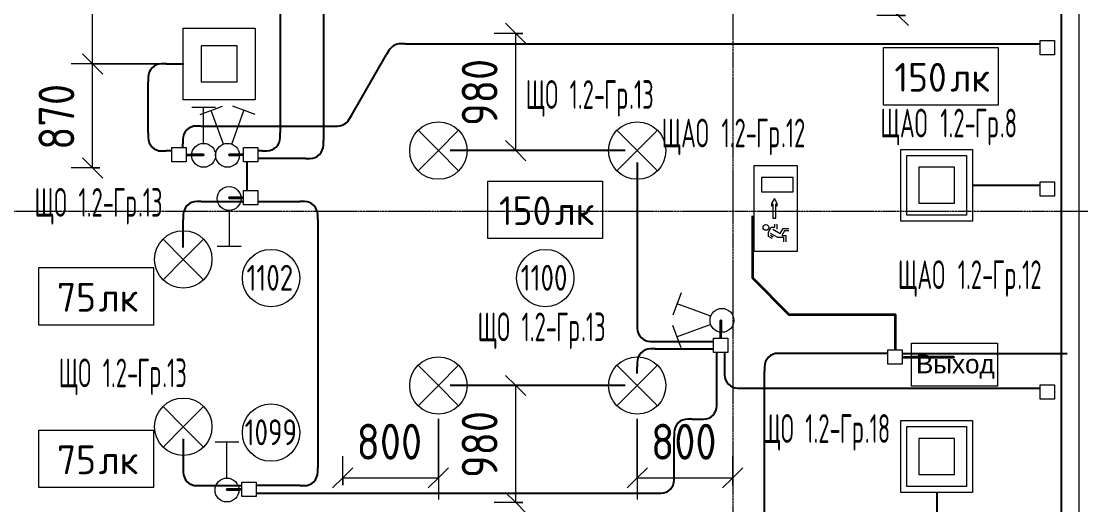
# Model space of a CAD drawing. Header units: millimetres. Extents: x -4730 to 98194, y -4296 to 93388.
# Drawn here: x 39043 to 47914, y 76047 to 80092 of the extents above; entities that cross this region are included whole.
import ezdxf

# ---------------------------------------------------------------- set-up
doc = ezdxf.new("R2010")
doc.units = ezdxf.units.MM
doc.linetypes.add('Линия сетки', pattern=[22.225, 12.7, -3.175, 3.175, -3.175])
for name, color, linetype, lineweight, true_color in [('Кабельные лотки', 5, 'Continuous', 25, 0x0000ff), ('Короба', 7, 'Continuous', 25, 0x008000), ('Соединительные детали коробов', 7, 'Continuous', 25, 0x008000), ('Типовые аннотации', 5, 'Continuous', 18, 0x0000ff)]:
    doc.layers.add(name, color=color, linetype=linetype, lineweight=lineweight, true_color=true_color)
for name, color, linetype, lineweight in [('Марки помещений', 7, 'Continuous', 9), ('Марки силовых электроприборов', 7, 'Continuous', 9), ('Осевая линия', 7, 'Continuous', 18), ('Оси', 7, 'Continuous', 9), ('Провода', 7, 'Continuous', 35), ('Размеры', 7, 'Continuous', 9), ('Размеры-120', 7, 'Continuous', 9)]:
    doc.layers.add(name, color=color, linetype=linetype, lineweight=lineweight)
doc.styles.add('Arial', font='arial.ttf', dxfattribs={"height": 156})
doc.styles.add('GOST Common', font='GOST_Common.ttf', dxfattribs={"width": 0.6, "height": 240})
doc.styles.add('GOST Common_1', font='GOST_Common.ttf', dxfattribs={"width": 0.9, "height": 300})
doc.styles.add('GOST Common_2', font='GOST_Common.ttf', dxfattribs={"height": 240})
doc.styles.add('GOST Common_3', font='GOST_Common.ttf', dxfattribs={"width": 0.8, "height": 216})
doc.dimstyles.new('ADSK_Проверочный', dxfattribs={"dimscale": 304.8, "dimtxt": 301.714499, "dimasz": 0.556693, "dimexe": 0.590551, "dimexo": 0.590551, "dimgap": 0.19685, "dimtad": 1, "dimdec": 3, "dimrnd": 0.001, "dimdsep": 46, "dimtxsty": 'GOST Common_1', "dimblk1": 'OBLIQUE', "dimblk2": 'OBLIQUE', "dimsah": 1, "dimcen": 0.09, "dimazin": 0, "dimtfac": 1, "dimtdec": 4, "dimtix": 1, "dimtmove": 0, "dimatfit": 3, "dimfxl": 1, "dimtvp": 1, "dimtolj": 1, "dimtzin": 0, "dimarcsym": 2})

# ---------------------------------------------------------------- blocks, each defined once
blk = doc.blocks.new('M_Короб_ отвод - Плоский торец - ПВХ - Стандартная-2386742-1-й этаж')
at = {"layer": 'Соединительные детали коробов'}
for p, q in [((0, 111.95), (0, 150.05)), ((-150.05, 0), (-111.95, 0))]:
    blk.add_line(p, q, dxfattribs=at)
blk.add_arc((-111.95, 111.95), 111.95, 270, 0, dxfattribs=at)
blk = doc.blocks.new('M_Короб_ отвод - Плоский торец - ПВХ - Стандартная-2628721-1-й этаж')
at = {"layer": 'Соединительные детали коробов'}
for p, q in [((32.3, 56), (51.4, 89)), ((-102.7, 0), (-64.6, 0))]:
    blk.add_line(p, q, dxfattribs=at)
blk.add_arc((-64.6, 111.9), 111.9, 270, 330, dxfattribs=at)
blk = doc.blocks.new('ADSK_Марка_Помещение_1_ГОСТ21-501-2011 - Номер-85995-1-й этаж')
at = {"layer": 'Марки помещений'}
blk.add_circle((0, 0), 2, dxfattribs=at)
blk = doc.blocks.new('DIMBLOCK215-1-й этаж')
at = {"layer": 'Размеры-120'}
for p, q in [((39639.8, 81485), (39555, 81569.8)), ((39494.8, 81485), (39819.8, 81485)), ((39639.8, 81485), (39494.8, 81485)), ((39639.8, 79735), (39639.8, 81485)), ((39639.8, 81485), (39724.7, 81400.2)), ((39639.8, 79735), (39555, 79819.8)), ((40224.8, 79735), (39459.8, 79735)), ((39639.8, 79735), (39724.7, 79650.2)), ((39639.8, 79735), (40224.8, 79735))]:
    blk.add_line(p, q, dxfattribs=at)
at = {"layer": 'Размеры-120', "color": 0, "insert": (39187.8, 80259.7), "char_height": 300, "width": 840.71, "attachment_point": 1, "rotation": 90, "line_spacing_factor": 1.022761, "style": 'GOST Common_1'}
blk.add_mtext('1750', dxfattribs=at)
blk = doc.blocks.new('_Oblique')
at = {"color": 0, "linetype": 'ByBlock', "lineweight": -2}
blk.add_line((-0.5, -0.5), (0.5, 0.5), dxfattribs=at)
blk = doc.blocks.new('DIMBLOCK216-1-й этаж')
at = {"layer": 'Размеры-120'}
for p, q in [((39639.8, 79735), (39555, 79819.8)), ((40224.8, 79735), (39459.8, 79735)), ((39639.8, 78865), (39639.8, 79735)), ((39639.8, 79735), (39724.7, 79650.2)), ((39639.8, 79735), (40224.8, 79735)), ((39699.8, 78865), (39459.8, 78865)), ((39639.8, 78865), (39555, 78949.8)), ((39639.8, 78865), (39724.7, 78780.2)), ((39639.8, 78865), (39699.8, 78865))]:
    blk.add_line(p, q, dxfattribs=at)
at = {"layer": 'Размеры-120', "color": 0, "insert": (39187.8, 79016.2), "char_height": 300, "width": 681.159, "attachment_point": 1, "rotation": 90, "line_spacing_factor": 1.022761, "style": 'GOST Common_1'}
blk.add_mtext('870', dxfattribs=at)
blk = doc.blocks.new('DIMBLOCK217-1-й этаж')
at = {"layer": 'Размеры-120'}
for p, q in [((42535, 76765), (42535, 76092.8)), ((42535, 76272.8), (42535, 76765)), ((41735, 76212.7), (41735, 76452.8)), ((41735, 76272.8), (41819.8, 76357.6)), ((42535, 76272.8), (42619.8, 76357.6)), ((41735, 76272.8), (41650.2, 76187.9)), ((41735, 76272.8), (42535, 76272.8)), ((41735, 76272.8), (41735, 76212.7)), ((42535, 76272.8), (42450.2, 76187.9))]:
    blk.add_line(p, q, dxfattribs=at)
at = {"layer": 'Размеры-120', "color": 0, "insert": (41851.2, 76724.8), "char_height": 300, "width": 681.159, "attachment_point": 1, "line_spacing_factor": 1.022761, "style": 'GOST Common_1'}
blk.add_mtext('800', dxfattribs=at)
blk = doc.blocks.new('DIMBLOCK218-1-й этаж')
at = {"layer": 'Размеры-120'}
for p, q in [((44200, 76765), (44200, 76092.8)), ((44200, 76272.8), (44200, 76765)), ((45000, 76212.7), (45000, 76452.8)), ((44200, 76272.8), (44284.8, 76357.6)), ((45000, 76272.8), (45084.8, 76357.6)), ((44200, 76272.8), (44115.2, 76187.9)), ((44200, 76272.8), (45000, 76272.8)), ((45000, 76272.8), (44915.2, 76187.9)), ((45000, 76272.8), (45000, 76212.7))]:
    blk.add_line(p, q, dxfattribs=at)
at = {"layer": 'Размеры-120', "color": 0, "insert": (44316.2, 76724.8), "char_height": 300, "width": 681.159, "attachment_point": 1, "line_spacing_factor": 1.022761, "style": 'GOST Common_1'}
blk.add_mtext('800', dxfattribs=at)
blk = doc.blocks.new('DIMBLOCK219-1-й этаж')
at = {"layer": 'Размеры-120'}
for p, q in [((43182.9, 79990), (43098, 80074.8)), ((43242.9, 79990), (43002.9, 79990)), ((43182.9, 79010), (43182.9, 79990)), ((43182.9, 79990), (43267.7, 79905.2)), ((43182.9, 79990), (43242.9, 79990)), ((43182.9, 79010), (43098, 79094.8)), ((42815, 79010), (43362.9, 79010)), ((43182.9, 79010), (42815, 79010)), ((43182.9, 79010), (43267.7, 78925.2))]:
    blk.add_line(p, q, dxfattribs=at)
at = {"layer": 'Размеры-120', "color": 0, "insert": (42730.8, 79216.2), "char_height": 300, "width": 681.159, "attachment_point": 1, "rotation": 90, "line_spacing_factor": 1.022761, "style": 'GOST Common_1'}
blk.add_mtext('980', dxfattribs=at)
blk = doc.blocks.new('DIMBLOCK220-1-й этаж')
at = {"layer": 'Размеры-120'}
for p, q in [((43182.9, 77045), (43098, 77129.8)), ((42815, 77045), (43362.9, 77045)), ((43182.9, 77045), (42815, 77045)), ((43182.9, 76065), (43182.9, 77045)), ((43182.9, 77045), (43267.7, 76960.2)), ((43182.9, 76065), (43098, 76149.8)), ((43242.9, 76065), (43002.9, 76065)), ((43182.9, 76065), (43267.7, 75980.2)), ((43182.9, 76065), (43242.9, 76065))]:
    blk.add_line(p, q, dxfattribs=at)
at = {"layer": 'Размеры-120', "color": 0, "insert": (42730.8, 76271.2), "char_height": 300, "width": 681.159, "attachment_point": 1, "rotation": 90, "line_spacing_factor": 1.022761, "style": 'GOST Common_1'}
blk.add_mtext('980', dxfattribs=at)
blk = doc.blocks.new('DIMBLOCK225-1-й этаж')
at = {"layer": 'Размеры-120'}
for p, q in [((46385.7, 81390), (46300.9, 81474.8)), ((46359.8, 81390), (46565.7, 81390)), ((46385.7, 81390), (46359.8, 81390)), ((46385.7, 80140), (46385.7, 81390)), ((46385.7, 81390), (46470.6, 81305.2)), ((46385.7, 80140), (46300.9, 80224.8)), ((46445.8, 80140), (46205.7, 80140)), ((46385.7, 80140), (46470.6, 80055.2)), ((46385.7, 80140), (46445.8, 80140))]:
    blk.add_line(p, q, dxfattribs=at)
at = {"layer": 'Размеры-120', "color": 0, "insert": (45933.7, 80414.7), "char_height": 300, "width": 840.71, "attachment_point": 1, "rotation": 90, "line_spacing_factor": 1.022761, "style": 'GOST Common_1'}
blk.add_mtext('1250', dxfattribs=at)
blk = doc.blocks.new('Морка помещения_освещённость_ - Морка помещения_освещённость_-1484368-1-й этаж')
at = {"layer": 'Марки помещений', "color": 190, "true_color": 0x8000ff}
for p, q in [((-4, 0), (-4, 4)), ((-4, 4), (4, 4)), ((4, 4), (4, 0)), ((4, 0), (-4, 0))]:
    blk.add_line(p, q, dxfattribs=at)

msp = doc.modelspace()

# ---------------------------------------------------------------- linework, layer by layer
at = {"layer": 'Кабельные лотки'}
msp.add_line((47750, 87303.1437), (47750, 52528.1437), dxfattribs=at)
at = {"layer": 'Короба'}
for p, q in [((41209.764, 81334.9501), (41209.764, 79157.2202)), ((41572.264, 81187.5001), (41572.264, 79094.2202)), ((42256.1684, 79903.1315), (47573.7138, 79903.1315)), ((41807.8952, 79304.6408), (42102.0668, 79814.161)), ((40255.078, 79735.0001), (40404.764, 79735.0001)), ((40105.028, 79157.2202), (40105.028, 79584.9501)), ((40546.578, 79215.6702), (41653.7936, 79215.6702)), ((40396.528, 79035.6702), (40396.528, 79065.6202)), ((40305.028, 79007.1702), (40255.078, 79007.1702)), ((41059.714, 79007.1702), (41025.028, 79007.1702)), ((44100, 79010), (42635, 79010)), ((40933.528, 78675.6702), (40933.528, 78915.6702)), ((41422.214, 78944.1702), (41025.028, 78944.1702)), ((44200, 78910), (44200, 77563.6478)), ((47007.2989, 78720), (47573.7138, 78720)), ((40550.05, 78584.1702), (40905.028, 78584.1702)), ((41025.028, 78584.1702), (41374.978, 78584.1702)), ((40400, 78200), (40400, 78434.1202)), ((41525.028, 78434.1202), (41525.028, 76357.2202)), ((44350.05, 77413.5978), (44838.6868, 77413.5978)), ((44350.05, 77350.5978), (44838.6868, 77350.5978)), ((44867.1868, 76914.2202), (44867.1868, 77322.0978)), ((44930.1868, 77322.0978), (44930.1868, 77172.1478)), ((46298.6868, 77313.5978), (45414.899, 77313.5978)), ((46418.6868, 77313.5978), (47798.6868, 77313.5978)), ((44200, 77145), (44200, 77200.5478)), ((45264.849, 75257.1425), (45264.849, 77163.5478)), ((44100, 77045), (42635, 77045)), ((45080.2368, 77022.0978), (47573.7138, 77022.0978)), ((44660.078, 76764.1702), (44717.1368, 76764.1702)), ((40400, 76600), (40400, 76357.2202)), ((44510.028, 76294.2202), (44510.028, 76614.1202)), ((40550.05, 76207.1702), (40890.028, 76207.1702)), ((41374.978, 76207.1702), (41010.028, 76207.1702)), ((41010.028, 76144.1702), (44359.978, 76144.1702)), ((46709.7989, 73568.4625), (46709.7989, 76153.4625))]:
    msp.add_line(p, q, dxfattribs=at)
at = {"layer": 'Осевая линия'}
msp.add_line((47900, 52528.1437), (47900, 87303.1437), dxfattribs=at)
at = {"layer": 'Оси', "linetype": 'Линия сетки'}
for p, q in [((45000, 93388.3703), (45000, -3096.3487)), ((98194.2682, 78500), (-3530.0173, 78500))]:
    msp.add_line(p, q, dxfattribs=at)
at = {"layer": 'Провода', "flags": 128}
for points in [[(40425.028, 78975.6708), (40570, 78975.6722), (40470.1265, 78975.6722)], [(40905.028, 78975.6709), (40782.9234, 78975.6722), (40870.3566, 78975.6722)], [(40905.028, 78615.6709), (40782.9234, 78615.6722), (40882.7237, 78615.6722)], [(45165, 78464.0116), (45165, 77944.8), (45469.8, 77640), (46358.6819, 77640), (46358.686, 77342.0978)], [(44898.6854, 77442.0978), (44898.6819, 77590), (44898.6819, 77490.5714)], [(46418.6868, 77282.098), (46851.6421, 77282.0998), (46496.66, 77282.0998)], [(40890.028, 76175.6709), (40765.3935, 76175.6722), (40865.267, 76175.6722)]]:
    msp.add_lwpolyline(points, dxfattribs=at)
at = {"layer": 'Типовые аннотации', "color": 1, "true_color": 0xff0000}
for p, q in [((40400, 80035.0001), (41000, 80035.0001)), ((40400, 79435.0001), (40400, 80035.0001)), ((41000, 80035.0001), (41000, 79435.0001)), ((47573.7138, 79931.6315), (47693.7138, 79931.6315)), ((47573.7138, 79811.6315), (47573.7138, 79931.6315)), ((47693.7138, 79931.6315), (47693.7138, 79811.6315)), ((40550, 79885.0001), (40550, 79585.0001)), ((40850, 79885.0001), (40550, 79885.0001)), ((40850, 79585.0001), (40850, 79885.0001)), ((47693.7138, 79811.6315), (47573.7138, 79811.6315)), ((40550, 79585.0001), (40850, 79585.0001)), ((41000, 79435.0001), (40400, 79435.0001)), ((40670, 79370.6434), (40470, 79370.6434)), ((40570, 79070.6434), (40570, 79370.6434)), ((40305.028, 79035.6702), (40425.028, 79035.6702)), ((40305.028, 78915.6702), (40305.028, 79035.6702)), ((40425.028, 79035.6702), (40425.028, 78915.6702)), ((46407.5349, 79020), (47007.5349, 79020)), ((46407.5349, 78420), (46407.5349, 79020)), ((46457.5349, 78970), (46957.5349, 78970)), ((46457.5349, 78470), (46457.5349, 78970)), ((46957.5349, 78970), (46957.5349, 78470)), ((47007.5349, 79020), (47007.5349, 78420)), ((40425.028, 78915.6702), (40305.028, 78915.6702)), ((46557.5349, 78870), (46557.5349, 78570)), ((46857.5349, 78870), (46557.5349, 78870)), ((46857.5349, 78570), (46857.5349, 78870)), ((47573.7138, 78748.5), (47693.7138, 78748.5)), ((47573.7138, 78628.5), (47573.7138, 78748.5)), ((47693.7138, 78748.5), (47693.7138, 78628.5)), ((47693.7138, 78628.5), (47573.7138, 78628.5)), ((46557.5349, 78570), (46857.5349, 78570)), ((47007.5349, 78420), (46407.5349, 78420)), ((46957.5349, 78470), (46457.5349, 78470)), ((46298.6868, 77342.0978), (46418.6868, 77342.0978)), ((46298.6868, 77222.0978), (46298.6868, 77342.0978)), ((46418.6868, 77342.0978), (46418.6868, 77222.0978)), ((46418.6868, 77222.0978), (46298.6868, 77222.0978))]:
    msp.add_line(p, q, dxfattribs=at)
at = {"layer": 'Типовые аннотации'}
for p, q in [((40539.7058, 79312.3184), (40727.6443, 79380.7225)), ((40736.2811, 79064.6127), (40633.675, 79346.5204)), ((40804.6851, 79064.6127), (40907.2911, 79346.5204)), ((41001.2604, 79312.3184), (40813.3219, 79380.7225)), ((42535, 79010), (42365.2944, 79179.7056)), ((42535, 79010), (42704.7056, 79179.7056)), ((44200, 79010), (44030.2944, 79179.7056)), ((44200, 79010), (44369.7056, 79179.7056)), ((42535, 79010), (42365.2944, 78840.2944)), ((42535, 79010), (42704.7056, 78840.2944)), ((44200, 79010), (44030.2944, 78840.2944)), ((44200, 79010), (44369.7056, 78840.2944)), ((40782.9234, 78509.3567), (40782.9234, 78209.3567)), ((40400, 78100), (40230.2944, 78269.7056)), ((40400, 78100), (40569.7056, 78269.7056)), ((40682.9234, 78209.3567), (40882.9234, 78209.3567)), ((40400, 78100), (40230.2944, 77930.2944)), ((40400, 78100), (40569.7056, 77930.2944)), ((44567.6816, 77820.7773), (44499.2776, 77632.8388)), ((44815.3874, 77624.202), (44533.4796, 77726.8081)), ((44567.6816, 77359.2227), (44499.2776, 77547.1612)), ((44815.3874, 77555.798), (44533.4796, 77453.1919)), ((42535, 77045), (42365.2944, 77214.7056)), ((42535, 77045), (42704.7056, 77214.7056)), ((44200, 77045), (44030.2944, 77214.7056)), ((44200, 77045), (44369.7056, 77214.7056)), ((42535, 77045), (42365.2944, 76875.2944)), ((42535, 77045), (42704.7056, 76875.2944)), ((44200, 77045), (44030.2944, 76875.2944)), ((44200, 77045), (44369.7056, 76875.2944)), ((40400, 76700), (40230.2944, 76869.7056)), ((40400, 76700), (40569.7056, 76869.7056)), ((46407.5349, 76750.9625), (47007.5349, 76750.9625)), ((46407.5349, 76150.9625), (46407.5349, 76750.9625)), ((47007.5349, 76750.9625), (47007.5349, 76150.9625)), ((40400, 76700), (40230.2944, 76530.2944)), ((40400, 76700), (40569.7056, 76530.2944)), ((46457.5349, 76700.9625), (46957.5349, 76700.9625)), ((46457.5349, 76200.9625), (46457.5349, 76700.9625)), ((46957.5349, 76700.9625), (46957.5349, 76200.9625)), ((40865.3935, 76570.6433), (40665.3935, 76570.6433)), ((40765.3935, 76270.6433), (40765.3935, 76570.6433)), ((46557.5349, 76600.9625), (46557.5349, 76300.9625)), ((46857.5349, 76600.9625), (46557.5349, 76600.9625)), ((46857.5349, 76300.9625), (46857.5349, 76600.9625)), ((46557.5349, 76300.9625), (46857.5349, 76300.9625)), ((47007.5349, 76150.9625), (46407.5349, 76150.9625)), ((46957.5349, 76200.9625), (46457.5349, 76200.9625))]:
    msp.add_line(p, q, dxfattribs=at)
at = {"layer": 'Типовые аннотации', "color": 7}
for p, q in [((40905.028, 79035.6702), (41025.028, 79035.6702)), ((40905.028, 78915.6702), (40905.028, 79035.6702)), ((41025.028, 79035.6702), (41025.028, 78915.6702)), ((41025.028, 78915.6702), (40905.028, 78915.6702)), ((40905.028, 78675.6702), (41025.028, 78675.6702)), ((40905.028, 78555.6702), (40905.028, 78675.6702)), ((41025.028, 78675.6702), (41025.028, 78555.6702)), ((41025.028, 78555.6702), (40905.028, 78555.6702)), ((40890.028, 76235.6702), (41010.028, 76235.6702)), ((40890.028, 76115.6702), (40890.028, 76235.6702)), ((41010.028, 76235.6702), (41010.028, 76115.6702)), ((41010.028, 76115.6702), (40890.028, 76115.6702))]:
    msp.add_line(p, q, dxfattribs=at)
at = {"layer": 'Типовые аннотации', "color": 96, "true_color": 0x008000}
for p, q in [((45178.2548, 78165.0179), (45178.2548, 78885.0179)), ((45178.2548, 78885.0179), (45538.2548, 78885.0179)), ((45538.2548, 78885.0179), (45538.2548, 78165.0179)), ((45504.406, 78783.641), (45240.406, 78783.641)), ((45240.406, 78783.641), (45240.406, 78663.641)), ((45504.406, 78663.641), (45504.406, 78783.641)), ((45240.406, 78663.641), (45504.406, 78663.641)), ((45348.2023, 78610.3236), (45324.2023, 78568.7544)), ((45372.2023, 78568.7544), (45348.2023, 78610.3236)), ((45324.2023, 78568.7544), (45324.2023, 78544.7544)), ((45324.2023, 78544.7544), (45336.2023, 78565.539)), ((45336.2023, 78565.539), (45336.2023, 78445.539)), ((45360.2023, 78445.539), (45360.2023, 78565.539)), ((45360.2023, 78565.539), (45372.2023, 78544.7544)), ((45372.2023, 78544.7544), (45372.2023, 78568.7544)), ((45336.2023, 78445.539), (45360.2023, 78445.539)), ((45298.0183, 78328.1286), (45322.0183, 78369.6978)), ((45322.0183, 78369.6978), (45352.0183, 78369.6978)), ((45335.626, 78351.6978), (45397.9798, 78315.6978)), ((45352.0183, 78369.6978), (45352.0183, 78393.6978)), ((45370.0183, 78393.6978), (45370.0183, 78351.6978)), ((45397.9798, 78315.6978), (45421.9798, 78357.267)), ((45432.3721, 78339.267), (45409.5491, 78299.7363)), ((45421.9798, 78357.267), (45469.9798, 78357.267)), ((45469.9798, 78339.267), (45432.3721, 78339.267)), ((45298.0183, 78292.1286), (45298.0183, 78328.1286)), ((45329.1952, 78274.1286), (45298.0183, 78292.1286)), ((45378.3721, 78281.7363), (45316.0183, 78317.7363)), ((45316.0183, 78302.5209), (45338.1952, 78289.7171)), ((45426.3721, 78281.7363), (45378.3721, 78281.7363)), ((45409.5491, 78299.7363), (45444.3721, 78299.7363)), ((45426.3721, 78245.7363), (45426.3721, 78281.7363)), ((45444.3721, 78299.7363), (45444.3721, 78245.7363)), ((45538.2548, 78165.0179), (45178.2548, 78165.0179)), ((46496.66, 77038.4672), (46496.66, 77398.4672)), ((46496.66, 77398.4672), (47216.66, 77398.4672)), ((47216.66, 77398.4672), (47216.66, 77038.4672)), ((47216.66, 77038.4672), (46496.66, 77038.4672))]:
    msp.add_line(p, q, dxfattribs=at)
at = {"layer": 'Типовые аннотации', "color": 16, "true_color": 0x800000}
for p, q in [((44838.6868, 77442.0978), (44958.6868, 77442.0978)), ((44838.6868, 77322.0978), (44838.6868, 77442.0978)), ((44958.6868, 77442.0978), (44958.6868, 77322.0978)), ((44958.6868, 77322.0978), (44838.6868, 77322.0978)), ((47573.7138, 77050.5978), (47693.7138, 77050.5978)), ((47573.7138, 76930.5978), (47573.7138, 77050.5978)), ((47693.7138, 77050.5978), (47693.7138, 76930.5978)), ((47693.7138, 76930.5978), (47573.7138, 76930.5978))]:
    msp.add_line(p, q, dxfattribs=at)
at = {"layer": 'Типовые аннотации'}
for centre, radius in [((42535, 79010), 240), ((44200, 79010), 240), ((40770.4831, 78970.6434), 100), ((40782.9234, 78609.3567), 100), ((40400, 78100), 240), ((44909.3567, 77590), 100), ((42535, 77045), 240), ((44200, 77045), 240), ((40400, 76700), 240), ((40765.3935, 76170.6433), 100)]:
    msp.add_circle(centre, radius, dxfattribs=at)
at = {"layer": 'Типовые аннотации', "color": 1, "true_color": 0xff0000}
msp.add_circle((40570, 78970.6434), 100, dxfattribs=at)
at = {"layer": 'Типовые аннотации', "color": 96, "true_color": 0x008000}
msp.add_circle((45277.4871, 78367.6951), 24, dxfattribs=at)

# ---------------------------------------------------------------- block references
at = {"layer": 'Марки помещений', "color": 190, "true_color": 0x8000ff, "xscale": 120, "yscale": 120, "zscale": 120}
for p in [(46741.2506, 79391.1031), (43430.1905, 78275.0895), (39670.7723, 77550.711), (39670.7723, 76191.4183)]:
    msp.add_blockref('Морка помещения_освещённость_ - Морка помещения_освещённость_-1484368-1-й этаж', p, dxfattribs=at)
at = {"layer": 'Марки помещений', "xscale": 120, "yscale": 120, "zscale": 120}
for p in [(41134.5798, 77943.4867), (43430.1905, 77943.4867), (41134.5798, 76650.8678)]:
    msp.add_blockref('ADSK_Марка_Помещение_1_ГОСТ21-501-2011 - Номер-85995-1-й этаж', p, dxfattribs=at)
at = {"layer": 'Соединительные детали коробов'}
for name, p, rotation in [('M_Короб_ отвод - Плоский торец - ПВХ - Стандартная-2628721-1-й этаж', (42153.434, 79903.1315), 180), ('M_Короб_ отвод - Плоский торец - ПВХ - Стандартная-2386742-1-й этаж', (40105.028, 79735.0001), 180), ('M_Короб_ отвод - Плоский торец - ПВХ - Стандартная-2386742-1-й этаж', (40105.028, 79007.1702), 270), ('M_Короб_ отвод - Плоский торец - ПВХ - Стандартная-2386742-1-й этаж', (40396.528, 79215.6702), 180), ('M_Короб_ отвод - Плоский торец - ПВХ - Стандартная-2386742-1-й этаж', (40400, 78584.1702), 180), ('M_Короб_ отвод - Плоский торец - ПВХ - Стандартная-2386742-1-й этаж', (41525.028, 78584.1702), 90), ('M_Короб_ отвод - Плоский торец - ПВХ - Стандартная-2386742-1-й этаж', (44200, 77413.5978), 270), ('M_Короб_ отвод - Плоский торец - ПВХ - Стандартная-2386742-1-й этаж', (44200, 77350.5978), 180), ('M_Короб_ отвод - Плоский торец - ПВХ - Стандартная-2386742-1-й этаж', (45264.849, 77313.5978), 180), ('M_Короб_ отвод - Плоский торец - ПВХ - Стандартная-2386742-1-й этаж', (44930.1868, 77022.0978), 270), ('M_Короб_ отвод - Плоский торец - ПВХ - Стандартная-2386742-1-й этаж', (44510.028, 76764.1702), 180), ('M_Короб_ отвод - Плоский торец - ПВХ - Стандартная-2386742-1-й этаж', (40400, 76207.1702), 270)]:
    msp.add_blockref(name, p, dxfattribs=dict(at, rotation=rotation))
for name, p in [('M_Короб_ отвод - Плоский торец - ПВХ - Стандартная-2628721-1-й этаж', (41756.528, 79215.6702)), ('M_Короб_ отвод - Плоский торец - ПВХ - Стандартная-2386742-1-й этаж', (41209.764, 79007.1702)), ('M_Короб_ отвод - Плоский торец - ПВХ - Стандартная-2386742-1-й этаж', (41572.264, 78944.1702)), ('M_Короб_ отвод - Плоский торец - ПВХ - Стандартная-2386742-1-й этаж', (44867.1868, 76764.1702)), ('M_Короб_ отвод - Плоский торец - ПВХ - Стандартная-2386742-1-й этаж', (41525.028, 76207.1702)), ('M_Короб_ отвод - Плоский торец - ПВХ - Стандартная-2386742-1-й этаж', (44510.028, 76144.1702))]:
    msp.add_blockref(name, p, dxfattribs=at)

# ---------------------------------------------------------------- texts
at = {"layer": 'Марки помещений', "color": 190, "true_color": 0x8000ff, "char_height": 240, "attachment_point": 1, "style": 'GOST Common_2'}
for s, insert, width in [('150', (46353.3667, 79742.8151), 567.59475), ('лк', (46821.6792, 79742.8151), 413.67075), ('150', (43042.3067, 78626.8015), 567.59475), ('лк', (43510.6192, 78626.8015), 413.67075), ('75', (39342.2885, 77902.423), 423.291), ('лк', (39691.5385, 77902.423), 413.67075), ('75', (39342.2885, 76543.1303), 423.291), ('лк', (39691.5385, 76543.1303), 413.67075)]:
    msp.add_mtext(s, dxfattribs=dict(at, insert=insert, width=width))
at = {"layer": 'Марки помещений', "char_height": 216, "attachment_point": 1, "style": 'GOST Common_3'}
for s, insert, width in [('1102', (40929.3039, 78054.2739), 507.9492), ('1100', (43224.9146, 78054.2739), 507.9492), ('1099', (40913.4639, 76761.655), 546.4302)]:
    msp.add_mtext(s, dxfattribs=dict(at, insert=insert, width=width))
at = {"layer": 'Марки силовых электроприборов', "char_height": 240, "attachment_point": 1, "style": 'GOST Common'}
for s, insert, width in [('ЩО', (43265.5901, 79599.0614), 340.55685), (' 1.2-', (43546.5776, 79599.0614), 455.99985), ('Гр', (43922.8151, 79599.0614), 253.9746), ('.13', (44132.3651, 79599.0614), 259.74675), ('ЩАО', (46235.5402, 79360.1824), 502.17705), (' 1.2-', (46649.8777, 79360.1824), 455.99985), ('Гр', (47026.1152, 79360.1824), 253.9746), ('.8', (47235.6652, 79360.1824), 178.93665), ('ЩАО', (44403.9101, 79277.0481), 502.17705), (' 1.2-', (44818.2476, 79277.0481), 455.99985), ('Гр', (45194.4851, 79277.0481), 253.9746), ('.12', (45404.0351, 79277.0481), 265.5189), ('ЩО', (39153.9695, 78696.4915), 340.55685), (' 1.2-', (39434.957, 78696.4915), 455.99985), ('Гр', (39811.1945, 78696.4915), 253.9746), ('.13', (40020.7445, 78696.4915), 259.74675), ('ЩАО', (46381.7434, 78091.9044), 502.17705), (' 1.2-', (46796.0809, 78091.9044), 455.99985), ('Гр', (47172.3184, 78091.9044), 253.9746), ('.12', (47381.8684, 78091.9044), 265.5189), ('ЩО', (42863.1368, 77655.3265), 340.55685), (' 1.2-', (43144.1243, 77655.3265), 455.99985), ('Гр', (43520.3618, 77655.3265), 253.9746), ('.13', (43729.9118, 77655.3265), 259.74675), ('ЩО', (39356.7347, 77270.3265), 340.55685), (' 1.2-', (39637.7222, 77270.3265), 455.99985), ('Гр', (40013.9597, 77270.3265), 253.9746), ('.13', (40223.5097, 77270.3265), 259.74675), ('ЩО', (45238.3834, 76805.1375), 340.55685), (' 1.2-', (45519.3709, 76805.1375), 455.99985), ('Гр', (45895.6084, 76805.1375), 253.9746), ('.18', (46105.1584, 76805.1375), 265.5189)]:
    msp.add_mtext(s, dxfattribs=dict(at, insert=insert, width=width))
at = {"layer": 'Типовые аннотации', "color": 96, "lineweight": 9, "true_color": 0x008000, "insert": (46533.3171, 77302.9526), "char_height": 156, "width": 769.62, "attachment_point": 1, "style": 'Arial'}
msp.add_mtext('Выход', dxfattribs=at)

# ---------------------------------------------------------------- dimensions: what is measured, and where the dimension line sits
at = {"layer": 'Размеры'}
for base, p1, p2, override, picture, middle in [((39639.8243, 81485.0001), (40404.764, 79735.0001), (39674.764, 81485.0001), {"dimpost": '<>', "dimfxl": 1896.154002}, 'DIMBLOCK215-1-й этаж', (39429.8243, 80610.0001)), ((46385.7494, 81390), (46265.7676, 80140), (46539.764, 81390), {"dimpost": '<>', "dimfxl": 1279.677313}, 'DIMBLOCK225-1-й этаж', (46175.7494, 80765)), ((43182.8638, 79990), (42635, 79010), (43062.8819, 79990), {"dimpost": '<>', "dimfxl": 1069.337603}, 'DIMBLOCK219-1-й этаж', (42972.8638, 79500)), ((39639.8243, 79735.0001), (39519.8424, 78865.0001), (40404.764, 79735.0001), {"dimpost": '<>', "dimfxl": 1240.961802}, 'DIMBLOCK216-1-й этаж', (39429.8243, 79300.0001)), ((43182.8638, 77045), (43062.8819, 76065), (42635, 77045), {"dimpost": '<>', "dimfxl": 1069.337603}, 'DIMBLOCK220-1-й этаж', (42972.8638, 76555))]:
    dim = msp.add_linear_dim(base=base, p1=p1, p2=p2, angle=90, dimstyle='ADSK_Проверочный', override=override, dxfattribs=at)
    dim.commit()
    dim.dimension.update_dxf_attribs({"geometry": picture, "text_midpoint": middle})
for base, p1, p2, picture, middle in [((42535, 76272.7569), (41735, 76392.7387), (42535, 76945), 'DIMBLOCK217-1-й этаж', (42135, 76482.7569)), ((45000, 76272.7569), (44200, 76945), (45000, 76392.7387), 'DIMBLOCK218-1-й этаж', (44600, 76482.7569))]:
    dim = msp.add_linear_dim(base=base, p1=p1, p2=p2, dimstyle='ADSK_Проверочный', override={"dimpost": '<>', "dimfxl": 972.107246}, dxfattribs=at)
    dim.commit()
    dim.dimension.update_dxf_attribs({"geometry": picture, "text_midpoint": middle})

doc.saveas('drawing.dxf')
